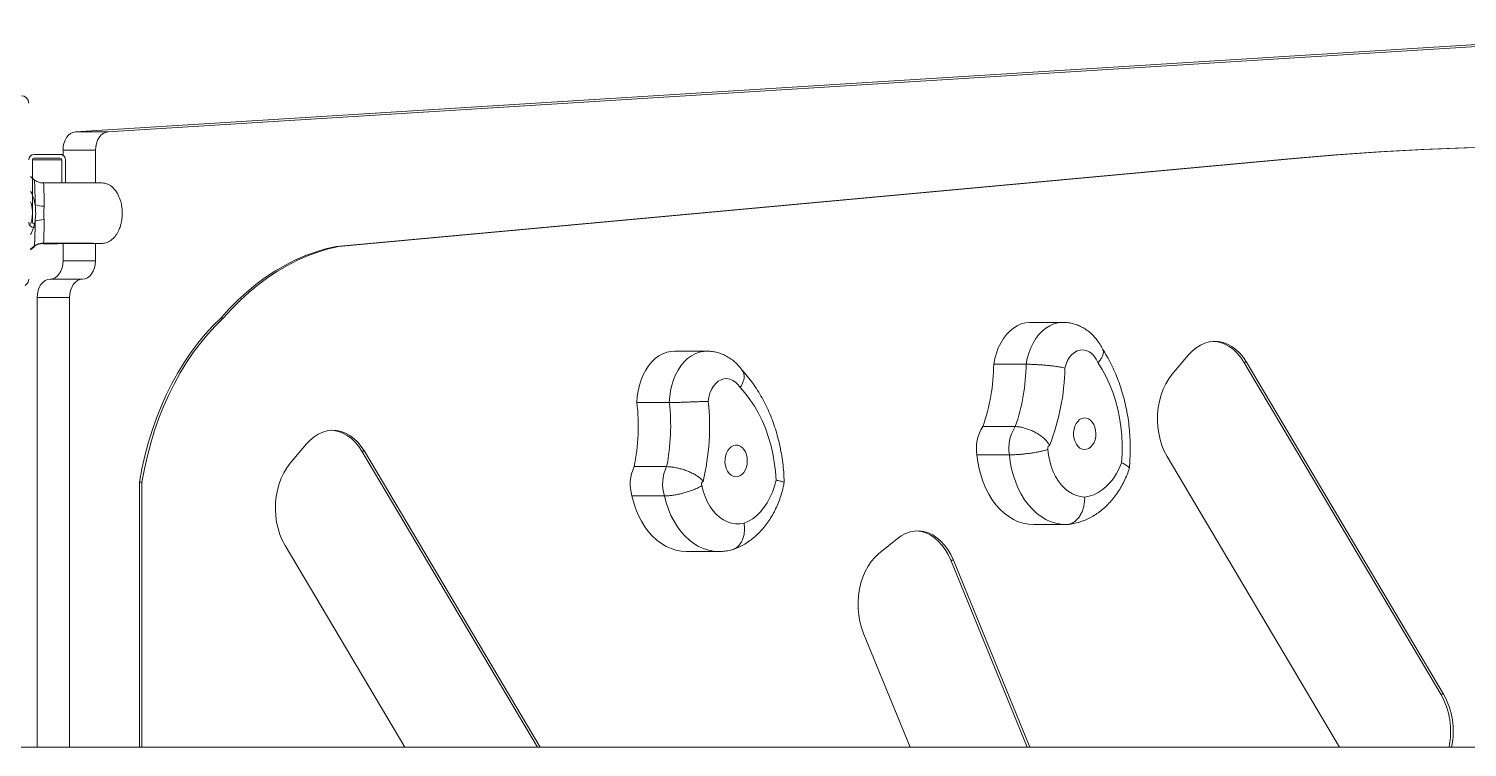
# Model space of a CAD drawing. Header units: millimetres. Extents: x -6276 to 7092, y -6092 to 4840.
# Drawn here: x 982 to 1766, y -963 to -571 of the extents above; entities that cross this region are included whole.
import ezdxf

# ---------------------------------------------------------------- set-up
doc = ezdxf.new("R2010")
doc.units = ezdxf.units.MM
doc.layers.add('DIKOM_ОБЪЕКТ', color=7, linetype='Continuous')

msp = doc.modelspace()

# ---------------------------------------------------------------- linework, layer by layer
at = {"layer": 'DIKOM_ОБЪЕКТ', "color": 7, "linetype": 'Continuous', "lineweight": 15}
for p, q in [((1909.141, -571.386), (1007.035, -627.639)), ((1926.818, -571.386), (1024.712, -627.639)), ((1007.035, -627.639), (1024.712, -627.639)), ((983.587, -676.929), (983.587, -642.929)), ((999.587, -642.929), (983.587, -642.929)), ((984.587, -639.929), (998.587, -639.929)), ((984.587, -641.929), (998.587, -641.929)), ((1000.275, -639.929), (998.587, -639.929)), ((999.587, -642.929), (999.587, -655.401)), ((1017.953, -637.629), (1000.275, -637.629)), ((1000.275, -640.449), (1000.275, -637.629)), ((1001.587, -642.929), (1001.587, -655.405)), ((1017.953, -655.468), (1017.953, -637.629)), ((1670.928, -642.187), (1149.243, -690.194)), ((1672.343, -642.187), (1150.657, -690.194)), ((1670.928, -642.187), (1672.343, -642.187)), ((984.586, -653.729), (982.585, -652.074)), ((982.585, -691.658), (984.564, -690.033)), ((982.585, -691.958), (984.556, -690.33)), ((989.257, -688.609), (989.301, -688.579)), ((989.352, -688.295), (989.297, -688.274)), ((1000.275, -698.06), (1000.275, -688.403)), ((1017.953, -698.06), (1017.953, -688.468)), ((1149.243, -690.194), (1150.657, -690.194)), ((1000.275, -698.06), (1017.953, -698.06)), ((1010.882, -708.06), (993.204, -708.06)), ((1003.81, -718.06), (986.133, -718.06)), ((986.133, -718.06), (986.133, -963.364)), ((1003.81, -718.06), (1003.81, -963.371)), ((1086.274, -729.286), (1087.689, -729.286)), ((1545.622, -731.592), (1527.945, -731.592)), ((1351.468, -747.295), (1333.791, -747.295)), ((1614.128, -749.354), (1605.245, -759.896)), ((1525.579, -754.445), (1507.901, -754.445)), ((1751.842, -934.367), (1644.393, -753.274)), ((1644.393, -753.274), (1645.808, -753.274)), ((1753.256, -934.367), (1645.808, -753.274)), ((1330.97, -775.325), (1313.292, -775.325)), ((1519.676, -788.475), (1501.998, -788.475)), ((1133.018, -797.906), (1124.135, -808.448)), ((1259.152, -963.403), (1163.283, -801.826)), ((1163.283, -801.826), (1164.697, -801.826)), ((1260.566, -963.403), (1164.697, -801.826)), ((1516.464, -803.887), (1498.786, -803.887)), ((1602.473, -804.698), (1696.596, -963.33)), ((1329.473, -810.3), (1311.795, -810.3)), ((1041.903, -818.724), (1041.903, -963.386)), ((1041.903, -818.724), (1043.317, -818.724)), ((1043.317, -818.724), (1043.317, -963.386)), ((1328.266, -826.277), (1310.588, -826.277)), ((1547.278, -841.916), (1529.601, -841.916)), ((1121.363, -853.249), (1186.724, -963.407)), ((1455.198, -849.646), (1445.155, -857.846)), ((1340.112, -856.607), (1357.789, -856.607)), ((1526.172, -963.361), (1484.5, -861.286)), ((1484.5, -861.286), (1485.914, -861.286)), ((1527.586, -963.361), (1485.914, -861.286)), ((1436.925, -901.286), (1462.272, -963.372)), ((1751.842, -934.367), (1753.256, -934.367))]:
    msp.add_line(p, q, dxfattribs=at)
at = {"layer": 'DIKOM_ОБЪЕКТ', "color": 7, "linetype": 'Continuous', "lineweight": 15, "flags": 128}
for points in [[(1000.275, -637.629), (1000.403, -635.732), (1000.784, -633.904), (1001.402, -632.212), (1002.237, -630.716), (1003.257, -629.471), (1004.426, -628.522), (1005.7, -627.904), (1007.035, -627.639)], [(1024.712, -627.639), (1023.378, -627.904), (1022.103, -628.522), (1020.935, -629.471), (1019.915, -630.716), (1019.08, -632.212), (1018.461, -633.904), (1018.081, -635.732), (1017.953, -637.629)], [(1813.027, -635.656), (1811.495, -635.657), (1788.051, -635.858), (1764.61, -636.414), (1741.174, -637.325), (1717.747, -638.591), (1694.331, -640.212), (1670.928, -642.187)], [(2000.241, -646.83), (1976.871, -644.192), (1953.482, -641.909), (1930.077, -639.98), (1906.659, -638.405), (1883.231, -637.186), (1859.795, -636.321), (1836.353, -635.811), (1812.909, -635.657), (1789.465, -635.858), (1766.024, -636.414), (1742.589, -637.325), (1719.162, -638.591), (1695.745, -640.212), (1672.343, -642.187)], [(1149.243, -690.194), (1143.518, -691.532), (1137.843, -693.236), (1132.228, -695.303), (1126.686, -697.728), (1121.227, -700.507), (1115.863, -703.634), (1110.605, -707.102), (1105.464, -710.904), (1100.45, -715.032), (1095.574, -719.478), (1090.845, -724.233), (1086.274, -729.286)], [(1150.657, -690.194), (1144.933, -691.532), (1139.257, -693.236), (1133.643, -695.303), (1128.1, -697.728), (1122.641, -700.507), (1117.277, -703.634), (1112.019, -707.102), (1106.878, -710.904), (1101.864, -715.032), (1096.988, -719.478), (1092.259, -724.233), (1087.689, -729.286)], [(993.204, -708.06), (994.583, -707.868), (995.91, -707.299), (997.132, -706.375), (998.204, -705.131), (999.083, -703.616), (999.737, -701.887), (1000.139, -700.011), (1000.275, -698.06)], [(1017.953, -698.06), (1017.817, -700.011), (1017.414, -701.887), (1016.761, -703.616), (1015.882, -705.131), (1014.81, -706.375), (1013.587, -707.299), (1012.261, -707.868), (1010.882, -708.06)], [(986.133, -718.06), (986.269, -716.109), (986.671, -714.233), (987.324, -712.505), (988.204, -710.989), (989.275, -709.746), (990.498, -708.821), (991.824, -708.252), (993.204, -708.06)], [(1010.882, -708.06), (1009.502, -708.252), (1008.175, -708.821), (1006.953, -709.746), (1005.882, -710.989), (1005.002, -712.505), (1004.349, -714.233), (1003.946, -716.109), (1003.81, -718.06)], [(1086.274, -729.286), (1081.94, -733.537), (1077.763, -738.091), (1073.753, -742.937), (1069.921, -748.062), (1066.276, -753.454), (1062.828, -759.098), (1059.585, -764.98), (1056.556, -771.087), (1053.748, -777.401), (1051.168, -783.907), (1048.823, -790.588), (1046.719, -797.428), (1044.861, -804.409), (1043.254, -811.514), (1041.903, -818.724)], [(1087.689, -729.286), (1083.354, -733.537), (1079.177, -738.091), (1075.167, -742.937), (1071.335, -748.062), (1067.69, -753.454), (1064.242, -759.098), (1060.999, -764.98), (1057.97, -771.087), (1055.162, -777.401), (1052.582, -783.907), (1050.237, -790.588), (1048.133, -797.428), (1046.275, -804.409), (1044.669, -811.514), (1043.317, -818.724)], [(1527.945, -731.592), (1527.456, -731.6), (1525.185, -731.856), (1522.949, -732.465), (1520.774, -733.422), (1518.688, -734.714), (1516.716, -736.325), (1514.882, -738.235), (1513.21, -740.421), (1511.719, -742.856), (1510.428, -745.51), (1509.353, -748.349), (1508.507, -751.34), (1507.901, -754.445)], [(1525.579, -754.445), (1526.185, -751.34), (1527.03, -748.349), (1528.105, -745.51), (1529.396, -742.856), (1530.887, -740.421), (1532.56, -738.235), (1534.394, -736.325), (1536.366, -734.714), (1538.452, -733.422), (1540.627, -732.465), (1542.863, -731.856), (1545.133, -731.6), (1545.614, -731.592)], [(1645.808, -753.274), (1644.08, -750.677), (1642.158, -748.369), (1640.066, -746.38), (1637.829, -744.735), (1635.476, -743.454), (1633.037, -742.553), (1630.542, -742.043), (1628.022, -741.932), (1625.509, -742.22), (1623.034, -742.904), (1620.629, -743.975), (1618.325, -745.42), (1616.148, -747.221), (1614.128, -749.354)], [(1644.393, -753.274), (1642.666, -750.677), (1640.744, -748.369), (1638.652, -746.38), (1636.415, -744.735), (1634.062, -743.454), (1631.623, -742.553), (1629.127, -742.043), (1627.873, -741.938)], [(1333.791, -747.295), (1331.889, -747.42), (1329.636, -747.896), (1327.435, -748.723), (1325.312, -749.889), (1323.294, -751.381), (1321.405, -753.181), (1319.669, -755.266), (1318.107, -757.609), (1316.738, -760.184), (1315.58, -762.957), (1314.646, -765.895), (1313.948, -768.961), (1313.495, -772.117), (1313.292, -775.325)], [(1330.97, -775.325), (1331.172, -772.117), (1331.626, -768.961), (1332.323, -765.895), (1333.257, -762.957), (1334.416, -760.184), (1335.784, -757.609), (1337.346, -755.266), (1339.082, -753.181), (1340.971, -751.381), (1342.99, -749.889), (1345.113, -748.723), (1347.314, -747.896), (1349.566, -747.42), (1351.464, -747.295)], [(1564.795, -753.568), (1563.858, -751.667), (1562.712, -750.01), (1561.389, -748.643), (1559.924, -747.603), (1558.358, -746.919), (1556.734, -746.61), (1555.096, -746.684), (1553.489, -747.139), (1551.957, -747.962), (1550.542, -749.131), (1549.283, -750.615), (1548.213, -752.372), (1547.364, -754.354), (1546.757, -756.506)], [(1577.664, -808.216), (1577.949, -803.275), (1577.978, -798.318), (1577.75, -793.372), (1577.266, -788.463), (1576.53, -783.616), (1575.545, -778.859), (1574.316, -774.217), (1572.851, -769.714), (1571.156, -765.375), (1569.242, -761.223), (1567.118, -757.28), (1564.795, -753.568)], [(1605.245, -759.896), (1603.409, -762.339), (1601.777, -765.057), (1600.37, -768.016), (1599.207, -771.18), (1598.301, -774.507), (1597.664, -777.957), (1597.303, -781.486), (1597.225, -785.05), (1597.428, -788.604), (1597.912, -792.103), (1598.67, -795.504), (1599.692, -798.763), (1600.965, -801.841), (1602.473, -804.698)], [(1369.612, -767.214), (1368.449, -765.581), (1367.112, -764.241), (1365.637, -763.232), (1364.064, -762.58), (1362.437, -762.304), (1360.8, -762.411), (1359.197, -762.899), (1357.674, -763.754), (1356.271, -764.952), (1355.027, -766.461), (1353.976, -768.239), (1353.147, -770.238), (1352.562, -772.403), (1352.238, -774.675)], [(1389.196, -817.717), (1388.85, -812.784), (1388.25, -807.901), (1387.399, -803.092), (1386.302, -798.385), (1384.964, -793.803), (1383.392, -789.373), (1381.595, -785.117), (1379.583, -781.058), (1377.366, -777.219), (1374.956, -773.619), (1372.367, -770.278), (1369.612, -767.214)], [(1557.165, -783.724), (1555.948, -784.016), (1554.798, -784.649), (1553.762, -785.597), (1552.881, -786.82), (1552.193, -788.269), (1551.725, -789.884), (1551.496, -791.599), (1551.516, -793.345), (1551.785, -795.049), (1552.29, -796.641), (1553.012, -798.057), (1553.92, -799.239), (1554.978, -800.138), (1556.142, -800.717), (1557.365, -800.953), (1558.597, -800.836), (1559.786, -800.371), (1560.885, -799.576), (1561.849, -798.485), (1562.637, -797.142), (1563.219, -795.603), (1563.569, -793.929), (1563.673, -792.19), (1563.528, -790.456), (1563.14, -788.799), (1562.523, -787.287), (1561.704, -785.982), (1560.715, -784.936), (1559.599, -784.193), (1558.399, -783.784), (1557.165, -783.724)], [(1164.697, -801.826), (1162.97, -799.228), (1161.048, -796.92), (1158.956, -794.931), (1156.719, -793.285), (1154.366, -792.004), (1151.927, -791.102), (1149.431, -790.593), (1146.911, -790.482), (1144.398, -790.77), (1141.924, -791.454), (1139.519, -792.526), (1137.214, -793.971), (1135.038, -795.772), (1133.018, -797.906)], [(1163.283, -801.826), (1161.556, -799.228), (1159.634, -796.92), (1157.541, -794.931), (1155.305, -793.285), (1152.952, -792.004), (1150.512, -791.102), (1148.017, -790.593), (1146.763, -790.488)], [(1365.926, -798.815), (1364.766, -799.411), (1363.714, -800.326), (1362.814, -801.52), (1362.103, -802.947), (1361.609, -804.547), (1361.354, -806.254), (1361.346, -808), (1361.587, -809.712), (1362.067, -811.32), (1362.766, -812.759), (1363.655, -813.969), (1364.698, -814.902), (1365.853, -815.518), (1367.072, -815.793), (1368.305, -815.715), (1369.502, -815.288), (1370.613, -814.529), (1371.594, -813.469), (1372.404, -812.151), (1373.009, -810.63), (1373.386, -808.968), (1373.518, -807.233), (1373.401, -805.495), (1373.039, -803.826), (1372.446, -802.295), (1371.648, -800.964), (1370.677, -799.887), (1369.572, -799.109), (1368.379, -798.661), (1367.147, -798.562), (1365.926, -798.815)], [(1538.403, -798.836), (1538.147, -798.868), (1537.906, -798.993), (1537.697, -799.202), (1537.533, -799.481), (1537.426, -799.81), (1537.383, -800.168), (1537.408, -800.529), (1537.498, -800.868)], [(1498.786, -803.887), (1499.283, -807.769), (1500.025, -811.572), (1501.005, -815.266), (1502.215, -818.82), (1503.646, -822.206), (1505.286, -825.397), (1507.123, -828.367), (1509.14, -831.092), (1511.322, -833.549), (1513.651, -835.72), (1516.109, -837.586), (1518.675, -839.133), (1521.329, -840.348), (1524.049, -841.221), (1526.814, -841.745), (1529.601, -841.916)], [(1547.278, -841.916), (1544.491, -841.745), (1541.727, -841.221), (1539.006, -840.348), (1536.352, -839.133), (1533.786, -837.586), (1531.329, -835.72), (1528.999, -833.549), (1526.817, -831.092), (1524.8, -828.367), (1522.964, -825.397), (1521.324, -822.206), (1519.893, -818.82), (1518.682, -815.266), (1517.702, -811.572), (1516.961, -807.769), (1516.464, -803.887)], [(1537.498, -800.868), (1537.851, -804.067), (1538.455, -807.189), (1539.302, -810.196), (1540.382, -813.05), (1541.68, -815.716), (1543.182, -818.16), (1544.866, -820.351), (1546.714, -822.262), (1548.701, -823.868), (1550.803, -825.151), (1552.993, -826.093), (1555.243, -826.683), (1557.526, -826.913)], [(1124.135, -808.448), (1122.297, -810.89), (1120.665, -813.607), (1119.257, -816.566), (1118.093, -819.729), (1117.187, -823.057), (1116.549, -826.507), (1116.189, -830.036), (1116.111, -833.601), (1116.315, -837.155), (1116.799, -840.654), (1117.557, -844.055), (1118.579, -847.315), (1119.853, -850.392), (1121.363, -853.249)], [(1557.526, -826.913), (1560.016, -826.449), (1562.461, -825.635), (1564.835, -824.481), (1567.117, -822.997), (1569.283, -821.199), (1571.31, -819.104), (1573.18, -816.733), (1574.874, -814.11), (1576.373, -811.262), (1577.664, -808.216)], [(1348.748, -820.665), (1349.501, -823.722), (1350.491, -826.641), (1351.705, -829.385), (1353.129, -831.92), (1354.744, -834.213), (1356.531, -836.237), (1358.466, -837.966), (1360.525, -839.378), (1362.684, -840.455), (1364.914, -841.184), (1367.188, -841.556), (1369.477, -841.566), (1371.752, -841.214)], [(1371.752, -841.214), (1374.143, -840.127), (1376.445, -838.707), (1378.635, -836.97), (1380.692, -834.932), (1382.594, -832.614), (1384.324, -830.039), (1385.863, -827.233), (1387.197, -824.224), (1388.311, -821.041), (1389.196, -817.717)], [(1310.588, -826.277), (1311.569, -829.97), (1312.78, -833.524), (1314.212, -836.91), (1315.853, -840.1), (1317.69, -843.069), (1319.708, -845.792), (1321.89, -848.249), (1324.22, -850.418), (1326.678, -852.284), (1329.245, -853.829), (1331.899, -855.043), (1334.62, -855.914), (1337.384, -856.437), (1340.112, -856.607)], [(1357.774, -856.607), (1355.062, -856.437), (1352.297, -855.914), (1349.577, -855.043), (1346.922, -853.829), (1344.356, -852.284), (1341.898, -850.418), (1339.568, -848.249), (1337.385, -845.792), (1335.367, -843.069), (1333.531, -840.1), (1331.89, -836.91), (1330.458, -833.524), (1329.246, -829.97), (1328.266, -826.277)], [(1485.914, -861.286), (1484.533, -858.303), (1482.924, -855.558), (1481.107, -853.085), (1479.107, -850.914), (1476.947, -849.074), (1474.655, -847.588), (1472.26, -846.473), (1469.792, -845.745), (1467.282, -845.412), (1464.761, -845.478), (1462.261, -845.943), (1459.813, -846.801), (1457.449, -848.04), (1455.198, -849.646)], [(1484.5, -861.286), (1483.118, -858.303), (1481.509, -855.558), (1479.693, -853.085), (1477.692, -850.914), (1475.533, -849.074), (1473.241, -847.588), (1470.846, -846.473), (1468.378, -845.745), (1465.867, -845.412), (1465.731, -845.405)], [(1445.155, -857.846), (1443.047, -859.801), (1441.106, -862.077), (1439.358, -864.646), (1437.824, -867.475), (1436.523, -870.53), (1435.472, -873.771), (1434.684, -877.158), (1434.169, -880.648), (1433.933, -884.198), (1433.98, -887.762), (1434.308, -891.298), (1434.914, -894.758), (1435.79, -898.102), (1436.925, -901.286)]]:
    msp.add_lwpolyline(points, dxfattribs=at)
at = {"layer": 'DIKOM_ОБЪЕКТ', "color": 7, "linetype": 'Continuous', "lineweight": 15}
for centre, radius, start, end in [((977.587, -611.929), 4, 0, 90), ((984.587, -642.929), 3, 90, 180), ((984.587, -642.929), 1, 90, 180), ((998.587, -642.929), 3, 0, 90), ((998.587, -642.929), 1, 0, 90), ((990.539, -648.648), 19.537, 253.688533, 268.159857), ((984.587, -676.929), 3, 180, 270), ((984.587, -676.929), 1, 180, 270), ((990.524, -695.52), 19.985, 91.758122, 105.891346), ((977.587, -707.929), 4, 300, 0), ((1401.934, -753.59), 105.971, 340.780511, 359.538125), ((1419.612, -753.59), 105.971, 340.780511, 359.538125), ((1422.236, -753.919), 124.549, 338.860567, 358.809537), ((1203.729, -788.157), 110.312, 348.420164, 6.679929), ((1221.407, -788.157), 110.312, 348.420164, 6.679929), ((1222.197, -788.159), 130.738, 346.60939, 5.919758), ((1519.484, -800.16), 21.031, 146.246169, 190.209422), ((1537.162, -800.16), 21.031, 146.246169, 190.209422), ((1331.756, -819.843), 22.124, 154.448123, 196.907263), ((1349.434, -819.843), 22.124, 154.448123, 196.907263), ((1350.037, -819.827), 1.537, 115.25838, 213.04804), ((1715.11, -954.809), 42.037, 348.281571, 29.096722), ((1716.526, -954.809), 42.035, 348.281498, 29.097849)]:
    msp.add_arc(centre, radius, start, end, dxfattribs=at)
for points, knots in [([(989.293, -655.405), (989.142, -655.416), (988.474, -655.466), (987.303, -655.235), (985.965, -654.76), (985.029, -654.227), (984.649, -653.895), (984.535, -653.796)], [0, 0, 0, 0, 0.0830066, 0.3674941, 0.6372825, 0.8910788, 1, 1, 1, 1]), ([(985.052, -667.398), (985.046, -666.474), (985.034, -664.613), (984.998, -661.927), (984.944, -659.363), (984.87, -657.263), (984.78, -655.64), (984.673, -654.34), (984.56, -653.6), (984.554, -653.752), (984.553, -653.775)], [0, 0, 0, 0, 0.1403134, 0.2828509, 0.4267461, 0.5747926, 0.682449, 0.7935451, 0.9685951, 1, 1, 1, 1]), ([(989.292, -655.405), (989.297, -655.397), (989.31, -655.374), (989.32, -655.397), (989.326, -655.413)], [0, 0, 0, 0, 0.3159987, 1, 1, 1, 1]), ([(989.326, -655.413), (989.435, -655.479), (989.667, -655.622), (989.83, -657.069), (989.879, -659.137), (989.896, -661.476), (989.905, -664.317), (989.909, -666.642), (989.912, -668.174)], [0, 0, 0, 0, 0.1399232, 0.3001528, 0.4956583, 0.6237751, 0.7519964, 1, 1, 1, 1]), ([(1021.688, -655.522), (1021.625, -655.516), (1021.498, -655.506), (1020.53, -655.49), (1018.968, -655.474), (1016.777, -655.459), (1014.006, -655.444), (1010.708, -655.431), (1006.961, -655.419), (1002.852, -655.408), (998.466, -655.398), (993.998, -655.391), (990.825, -655.387), (989.329, -655.385)], [0, 0, 0, 0, 0.1002259, 0.2017099, 0.3032459, 0.4036703, 0.5018413, 0.5967642, 0.6876715, 0.7739686, 0.8553818, 0.9317863, 1, 1, 1, 1]), ([(1021.582, -688.523), (1022.511, -688.416), (1024.468, -688.192), (1027.094, -686.491), (1029.191, -684.14), (1030.64, -681.556), (1031.527, -679.21), (1032.062, -677.174), (1032.385, -675.333), (1032.558, -673.556), (1032.602, -671.865), (1032.529, -670.011), (1032.247, -667.648), (1031.512, -664.59), (1030.055, -661.182), (1028.113, -658.559), (1026.172, -656.956), (1024.652, -656.119), (1023.109, -655.61), (1022.078, -655.549), (1021.58, -655.519)], [0, 0, 0, 0, 0.0638149, 0.1344465, 0.2090014, 0.2795631, 0.3369236, 0.3812633, 0.4242059, 0.4653583, 0.5040652, 0.5404468, 0.5929519, 0.6675948, 0.7561996, 0.8465804, 0.8891103, 0.9288193, 0.9656751, 1, 1, 1, 1]), ([(982.585, -660.102), (982.637, -660.189), (983.115, -660.983), (983.851, -662.838), (984.627, -665.207), (984.936, -666.8), (985.052, -667.398)], [0, 0, 0, 0, 0.0442238, 0.4060213, 0.776829, 1, 1, 1, 1]), ([(982.585, -677.986), (982.757, -677.448), (983.154, -676.205), (983.5, -674.084), (983.641, -671.64), (983.45, -669.104), (983.092, -667.374), (982.787, -666.263), (982.676, -665.976), (982.585, -665.74)], [0, 0, 0, 0, 0.1410145, 0.3258923, 0.510672, 0.7160915, 0.9216854, 0.9353231, 1, 1, 1, 1]), ([(985.051, -676.299), (985.196, -674.97), (985.517, -672.009), (985.217, -669.036), (985.052, -667.398)], [0, 0, 0, 0, 0.4488856, 1, 1, 1, 1]), ([(989.912, -668.174), (989.888, -669.384), (989.841, -671.839), (989.887, -674.297), (989.91, -675.545)], [0, 0, 0, 0, 0.492492, 1, 1, 1, 1]), ([(985.051, -676.299), (985.005, -676.554), (984.805, -677.65), (984.309, -679.533), (983.524, -681.733), (982.88, -682.993), (982.585, -683.571)], [0, 0, 0, 0, 0.0947035, 0.4085522, 0.7291597, 1, 1, 1, 1]), ([(984.548, -690.013), (984.551, -690.019), (984.564, -690.049), (984.62, -689.728), (984.702, -689.048), (984.764, -688.265), (984.835, -687.14), (984.907, -685.534), (984.968, -683.282), (985.022, -680.239), (985.039, -677.933), (985.051, -676.299)], [0, 0, 0, 0, 0.0252406, 0.1257642, 0.218576, 0.3143331, 0.3495641, 0.4956995, 0.6478295, 0.7505821, 1, 1, 1, 1]), ([(989.91, -675.545), (989.908, -676.894), (989.904, -679.05), (989.897, -681.795), (989.885, -683.659), (989.863, -685.184), (989.823, -686.402), (989.722, -687.632), (989.565, -688.415), (989.382, -688.312), (989.352, -688.295)], [0, 0, 0, 0, 0.221466, 0.353883, 0.4861985, 0.5782276, 0.6805228, 0.782714, 0.9639246, 1, 1, 1, 1]), ([(984.52, -690.256), (984.779, -690.051), (985.345, -689.604), (986.557, -689.022), (987.922, -688.626), (988.876, -688.613), (989.29, -688.607)], [0, 0, 0, 0, 0.2193211, 0.4788528, 0.773309, 1, 1, 1, 1]), ([(984.565, -690.031), (984.57, -690.026), (984.846, -689.762), (985.687, -689.232), (987.043, -688.639), (988.357, -688.332), (989.112, -688.35), (989.35, -688.355)], [0, 0, 0, 0, 0.0046075, 0.2552177, 0.5607584, 0.8617413, 1, 1, 1, 1]), ([(989.294, -688.385), (989.777, -688.385), (992.225, -688.389), (995.929, -688.394), (1000.157, -688.402), (1003.306, -688.409), (1005.866, -688.416), (1008.049, -688.423), (1010.2, -688.43), (1012.316, -688.437), (1014.486, -688.447), (1016.603, -688.459), (1018.545, -688.471), (1020.147, -688.486), (1021.28, -688.503), (1021.427, -688.515), (1021.504, -688.521)], [0, 0, 0, 0, 0.0210393, 0.1066443, 0.1821275, 0.2436315, 0.2901251, 0.3433933, 0.3924226, 0.4499308, 0.5165751, 0.5930186, 0.6797172, 0.7768465, 0.884218, 1, 1, 1, 1]), ([(989.304, -688.657), (989.79, -688.657), (992.242, -688.654), (995.951, -688.648), (1000.185, -688.64), (1003.34, -688.632), (1005.909, -688.626), (1008.101, -688.62), (1010.262, -688.612), (1012.39, -688.604), (1014.573, -688.595), (1016.706, -688.583), (1018.666, -688.57), (1020.286, -688.555), (1021.443, -688.538), (1021.604, -688.526), (1021.688, -688.52)], [0, 0, 0, 0, 0.0211073, 0.1065798, 0.181948, 0.2433611, 0.2897869, 0.3429815, 0.3919476, 0.4493873, 0.5159561, 0.5923235, 0.6789412, 0.7759938, 0.8832951, 1, 1, 1, 1]), ([(1567.462, -746.508), (1567.444, -746.466), (1567.017, -745.481), (1565.986, -743.658), (1564.285, -741.135), (1562.32, -738.855), (1560.148, -736.845), (1557.798, -735.139), (1555.311, -733.756), (1552.725, -732.703), (1550.079, -731.999), (1547.696, -731.626), (1546.204, -731.627), (1545.61, -731.627)], [0, 0, 0, 0, 0.0048023, 0.1127403, 0.2209155, 0.3282595, 0.4342, 0.5383317, 0.640473, 0.740644, 0.8390075, 0.935824, 1, 1, 1, 1]), ([(1370.994, -758.138), (1370.977, -758.112), (1370.421, -757.234), (1369.139, -755.649), (1367.086, -753.494), (1364.814, -751.64), (1362.39, -750.095), (1359.848, -748.882), (1357.227, -747.996), (1354.564, -747.477), (1352.632, -747.259), (1351.603, -747.309), (1351.464, -747.316)], [0, 0, 0, 0, 0.0038685, 0.1323168, 0.2601795, 0.3860946, 0.5096998, 0.6309017, 0.7498213, 0.8667316, 0.9819681, 1, 1, 1, 1]), ([(1567.443, -746.516), (1567.559, -746.81), (1567.811, -747.455), (1567.734, -748.656), (1567.303, -750.041), (1566.404, -751.676), (1565.443, -752.879), (1564.805, -753.558), (1564.795, -753.568)], [0, 0, 0, 0, 0.1636987, 0.3581082, 0.547554, 0.7424494, 0.9961484, 1, 1, 1, 1]), ([(1581.819, -811.389), (1581.878, -810.807), (1582.111, -808.527), (1582.344, -804.52), (1582.428, -799.376), (1582.267, -794.232), (1581.868, -789.11), (1581.231, -784.027), (1580.358, -779.001), (1579.249, -774.052), (1577.909, -769.197), (1576.339, -764.455), (1574.543, -759.844), (1572.529, -755.38), (1570.291, -751.092), (1568.506, -748.039), (1567.449, -746.443), (1567.261, -746.159)], [0, 0, 0, 0, 0.0251543, 0.0986904, 0.1722283, 0.2457821, 0.319362, 0.3929792, 0.4666479, 0.5403768, 0.6141748, 0.6880441, 0.7619827, 0.835978, 0.9100069, 0.9840255, 1, 1, 1, 1]), ([(1370.959, -758.161), (1371.042, -758.26), (1371.408, -758.695), (1371.721, -759.734), (1371.866, -761.225), (1371.618, -762.917), (1370.954, -764.903), (1370.162, -766.373), (1369.62, -767.202), (1369.612, -767.214)], [0, 0, 0, 0, 0.0513937, 0.2262218, 0.4060999, 0.5813776, 0.7617033, 0.9964346, 1, 1, 1, 1]), ([(1393.634, -818.984), (1393.619, -818.4), (1393.559, -816.103), (1393.281, -812.102), (1392.71, -807.007), (1391.896, -801.965), (1390.849, -796.994), (1389.568, -792.113), (1388.057, -787.34), (1386.32, -782.693), (1384.36, -778.191), (1382.184, -773.851), (1379.796, -769.694), (1377.208, -765.735), (1374.418, -762.004), (1372.185, -759.326), (1370.859, -757.932), (1370.576, -757.634)], [0, 0, 0, 0, 0.0249186, 0.098137, 0.1713983, 0.2447068, 0.3180737, 0.3915075, 0.4650124, 0.5385871, 0.6122224, 0.6858999, 0.7595783, 0.8332108, 0.9067363, 0.9800791, 1, 1, 1, 1]), ([(1546.757, -756.506), (1546.746, -756.504), (1545.948, -756.316), (1544.403, -756.005), (1541.913, -755.616), (1539.518, -755.309), (1537.007, -755.044), (1534.497, -754.827), (1532.008, -754.656), (1529.663, -754.536), (1527.458, -754.459), (1526.211, -754.449), (1525.579, -754.445)], [0, 0, 0, 0, 0.0020454, 0.1451501, 0.2509352, 0.3597569, 0.4650848, 0.5734358, 0.678552, 0.7867061, 0.8918284, 1, 1, 1, 1]), ([(1352.238, -774.675), (1352.227, -774.676), (1351.418, -774.692), (1349.856, -774.738), (1347.347, -774.832), (1344.939, -774.929), (1342.417, -775.031), (1339.899, -775.126), (1337.405, -775.21), (1335.056, -775.274), (1332.849, -775.317), (1331.602, -775.322), (1330.97, -775.325)], [0, 0, 0, 0, 0.0020462, 0.1451501, 0.2509408, 0.3597579, 0.4650838, 0.5734315, 0.6785524, 0.7867072, 0.8918256, 1, 1, 1, 1]), ([(1538.403, -798.836), (1538.4, -798.828), (1538.173, -798.261), (1537.545, -797.219), (1536.252, -795.695), (1534.564, -794.175), (1532.534, -792.726), (1530.337, -791.454), (1528.09, -790.397), (1525.814, -789.547), (1523.625, -788.939), (1521.524, -788.548), (1520.298, -788.499), (1519.676, -788.475)], [0, 0, 0, 0, 0.0010797, 0.0812551, 0.1643748, 0.2682231, 0.3751123, 0.4780712, 0.5839573, 0.6864854, 0.7919631, 0.8944892, 1, 1, 1, 1]), ([(1537.498, -800.868), (1537.489, -800.872), (1536.727, -801.198), (1535.212, -801.623), (1532.762, -802.169), (1530.386, -802.6), (1527.888, -802.982), (1525.384, -803.302), (1522.899, -803.56), (1520.554, -803.745), (1518.347, -803.865), (1517.098, -803.88), (1516.464, -803.887)], [0, 0, 0, 0, 0.0016801, 0.143231, 0.2488618, 0.3575535, 0.4631162, 0.5717362, 0.6772701, 0.7858684, 0.8914006, 1, 1, 1, 1]), ([(1349.381, -818.437), (1349.377, -818.43), (1349.084, -817.929), (1348.331, -817.051), (1346.863, -815.814), (1345.001, -814.615), (1342.807, -813.495), (1340.467, -812.527), (1338.101, -811.731), (1335.73, -811.096), (1333.474, -810.643), (1331.329, -810.354), (1330.098, -810.318), (1329.473, -810.3)], [0, 0, 0, 0, 0.0010792, 0.0812582, 0.1643746, 0.2682247, 0.3751123, 0.4780726, 0.5839573, 0.6864852, 0.7919632, 0.8944929, 1, 1, 1, 1]), ([(1547.69, -841.91), (1548.45, -841.828), (1550.276, -841.634), (1553.13, -841.03), (1556.222, -840.078), (1559.234, -838.826), (1562.152, -837.284), (1564.961, -835.459), (1567.647, -833.357), (1570.195, -830.986), (1572.588, -828.359), (1574.811, -825.489), (1576.846, -822.394), (1578.681, -819.094), (1580.295, -815.611), (1581.289, -813.059), (1581.746, -811.678), (1581.792, -811.538)], [0, 0, 0, 0, 0.0492498, 0.1182758, 0.1873979, 0.2568861, 0.3269312, 0.3976926, 0.4692841, 0.5417617, 0.6151194, 0.6892892, 0.7641515, 0.839561, 0.9153615, 0.9914145, 1, 1, 1, 1]), ([(1581.784, -811.385), (1581.801, -811.334), (1581.875, -811.116), (1581.586, -810.648), (1580.912, -809.99), (1579.685, -809.183), (1578.471, -808.575), (1577.674, -808.22), (1577.664, -808.216)], [0, 0, 0, 0, 0.0658339, 0.2789689, 0.4881928, 0.7033339, 0.9966123, 1, 1, 1, 1]), ([(1348.748, -820.665), (1348.74, -820.671), (1348.03, -821.185), (1346.593, -821.947), (1344.241, -822.954), (1341.945, -823.774), (1339.519, -824.509), (1337.075, -825.13), (1334.639, -825.634), (1332.329, -825.999), (1330.145, -826.233), (1328.898, -826.262), (1328.266, -826.277)], [0, 0, 0, 0, 0.0016827, 0.1432324, 0.2488664, 0.3575591, 0.4631216, 0.5717342, 0.677274, 0.7858692, 0.8914046, 1, 1, 1, 1]), ([(1365.857, -855.454), (1366.47, -855.227), (1368.106, -854.62), (1370.676, -853.371), (1373.538, -851.67), (1376.279, -849.684), (1378.888, -847.429), (1381.35, -844.91), (1383.648, -842.143), (1385.766, -839.142), (1387.688, -835.927), (1389.401, -832.521), (1390.894, -828.948), (1392.149, -825.232), (1393.058, -821.908), (1393.468, -819.806), (1393.623, -819.011)], [0, 0, 0, 0, 0.0430667, 0.1150266, 0.1874461, 0.260678, 0.3348033, 0.4098451, 0.4857589, 0.562443, 0.6397562, 0.7175396, 0.7956412, 0.8739317, 0.9523056, 1, 1, 1, 1]), ([(1393.601, -818.985), (1393.612, -818.966), (1393.665, -818.883), (1393.335, -818.7), (1392.603, -818.438), (1391.303, -818.114), (1390.035, -817.865), (1389.205, -817.719), (1389.196, -817.717)], [0, 0, 0, 0, 0.0602006, 0.2746155, 0.4851127, 0.7015518, 0.996595, 1, 1, 1, 1]), ([(1547.278, -841.916), (1547.865, -841.876), (1549.055, -841.795), (1550.769, -841.142), (1552.39, -840.108), (1553.842, -838.703), (1555.109, -836.951), (1556.134, -834.932), (1556.906, -832.665), (1557.438, -830.017), (1557.553, -828.048), (1557.527, -826.939), (1557.526, -826.913)], [0, 0, 0, 0, 0.1057727, 0.2146134, 0.3203881, 0.4292266, 0.5350201, 0.6438782, 0.749729, 0.8586436, 0.9966452, 1, 1, 1, 1]), ([(1365.242, -855.637), (1365.765, -855.47), (1366.835, -855.128), (1368.281, -854.108), (1369.557, -852.744), (1370.603, -851.029), (1371.373, -849.056), (1371.858, -846.839), (1372.056, -844.249), (1371.919, -842.324), (1371.756, -841.24), (1371.752, -841.214)], [0, 0, 0, 0, 0.1139151, 0.2332516, 0.3560471, 0.4754039, 0.5982195, 0.7176403, 0.8405203, 0.9962161, 1, 1, 1, 1]), ([(1357.772, -856.567), (1358.236, -856.576), (1359.716, -856.605), (1362.157, -856.317), (1364.177, -855.932), (1365.181, -855.667), (1365.246, -855.65)], [0, 0, 0, 0, 0.1844431, 0.5879207, 0.9731723, 1, 1, 1, 1]), ([(2038.462, -963.314), (2037.442, -963.313), (2032.881, -963.313), (2024.942, -963.312), (2014.829, -963.311), (2005.253, -963.31), (1996.218, -963.31), (1987.986, -963.309), (1980.528, -963.309), (1973.816, -963.308), (1967.553, -963.308), (1961.746, -963.307), (1956.339, -963.307), (1951.166, -963.307), (1940.585, -963.307), (1924.176, -963.306), (1901.436, -963.306), (1877.231, -963.307), (1851.553, -963.309), (1824.542, -963.311), (1796.909, -963.314), (1768.747, -963.318), (1732.658, -963.324), (1688.353, -963.331), (1635.849, -963.341), (1583.243, -963.351), (1530.671, -963.36), (1483.279, -963.369), (1441.103, -963.376), (1404.108, -963.383), (1367.335, -963.389), (1330.923, -963.394), (1297.63, -963.399), (1267.474, -963.402), (1240.393, -963.405), (1213.971, -963.407), (1188.31, -963.407), (1166.613, -963.407), (1148.61, -963.407), (1134.015, -963.406), (1119.867, -963.404), (1106.279, -963.402), (1093.367, -963.4), (1081.225, -963.397), (1069.828, -963.394), (1061.378, -963.392), (1055.443, -963.39), (1051.666, -963.389), (1047.568, -963.388), (1043.146, -963.386), (1038.408, -963.385), (1033.027, -963.383), (1026.976, -963.381), (1020.231, -963.378), (1013.086, -963.375), (1005.493, -963.372), (997.455, -963.369), (988.97, -963.365), (980.089, -963.361), (970.809, -963.357), (961.123, -963.352), (953.941, -963.348), (949.986, -963.347), (949.392, -963.346)], [0, 0, 0, 0, 0.0031351, 0.0140098, 0.0242924, 0.0339829, 0.0430815, 0.0515883, 0.0587231, 0.065381, 0.0715624, 0.0772674, 0.0824963, 0.0874279, 0.092378, 0.1132654, 0.1345775, 0.1562743, 0.1795906, 0.2029117, 0.2262401, 0.2495746, 0.2729131, 0.3145957, 0.3562704, 0.3979185, 0.4395523, 0.4811838, 0.5108594, 0.5405448, 0.5702533, 0.5999761, 0.6296998, 0.6530531, 0.6763978, 0.6997348, 0.723064, 0.7463846, 0.7609534, 0.7755186, 0.7900827, 0.8046172, 0.8187444, 0.8323559, 0.8454526, 0.8580349, 0.8621561, 0.8666794, 0.8716373, 0.8770299, 0.8828578, 0.8891213, 0.8970631, 0.9056111, 0.9147663, 0.9245291, 0.9351182, 0.9463408, 0.9581975, 0.9706881, 0.9838121, 0.9975688, 1, 1, 1, 1])]:
    msp.add_open_spline(points, degree=3, knots=knots, dxfattribs=at)

doc.saveas('drawing.dxf')
